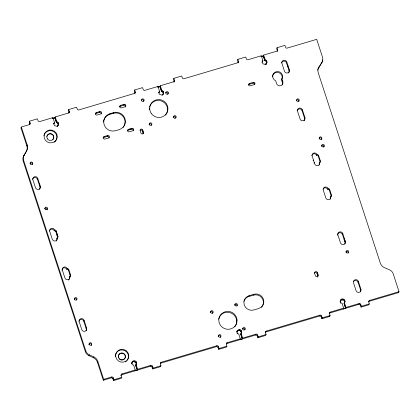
<?xml version="1.0" encoding="UTF-8"?>
<svg xmlns="http://www.w3.org/2000/svg" width="420" height="420" viewBox="0 0 420 420"><rect width="100%" height="100%" fill="white"/><g stroke="black" fill="none" stroke-linecap="round" stroke-linejoin="round"><path stroke-width="0.63" d="M143.672 101.304L143.698 100.968A1.323 1.286 23.2 0 0 141.409 100.123M26.46 151.247A7.439 7.24 23.2 0 0 26.838 145.871L21 127.985L21.373 127.108A0.824 0.803 23.2 0 1 21.735 126.887L29.342 124.63A1.239 1.208 23.2 0 0 30.151 123.165L29.573 121.165L37.412 118.844L38.126 120.797A1.239 1.208 23.2 0 0 39.664 121.569L52.915 117.637L54.511 122.525A1.239 1.208 23.2 0 0 53.902 123.958L54.254 125.045A1.239 1.208 23.2 0 0 55.608 125.895L55.734 125.858A1.239 1.208 23.2 0 0 57.834 125.234L57.96 125.197A1.239 1.208 23.2 0 0 58.564 123.764L58.212 122.682A1.239 1.208 23.2 0 0 56.858 121.826L55.262 116.939L68.513 113.006A1.239 1.208 23.2 0 0 69.321 111.536L68.749 109.541L76.582 107.216L77.296 109.169A1.239 1.208 23.2 0 0 78.834 109.94L134.479 93.424A1.239 1.208 23.2 0 0 135.287 91.954L134.71 89.959L142.548 87.633L143.262 89.586A1.239 1.208 23.2 0 0 144.8 90.358L157.972 86.452L159.569 91.34A1.239 1.208 23.2 0 0 158.959 92.773L159.316 93.86A1.239 1.208 23.2 0 0 160.666 94.71L160.792 94.673A1.239 1.208 23.2 0 0 162.892 94.048L163.018 94.012A1.239 1.208 23.2 0 0 163.622 92.579L163.27 91.497A1.239 1.208 23.2 0 0 161.915 90.641L160.319 85.754L173.649 81.795A1.239 1.208 23.2 0 0 174.458 80.325L173.885 78.33L181.718 76.01L182.432 77.963A1.239 1.208 23.2 0 0 183.971 78.734L237.657 62.795A1.239 1.208 23.2 0 0 238.466 61.331L237.888 59.336L245.726 57.01L246.44 58.963A1.239 1.208 23.2 0 0 247.978 59.735L261.308 55.776L262.899 60.669A1.239 1.208 23.2 0 0 262.295 62.102L262.647 63.184A1.239 1.208 23.2 0 0 264.002 64.04L264.127 64.003A1.239 1.208 23.2 0 0 266.222 63.378L266.353 63.341A1.239 1.208 23.2 0 0 266.957 61.908L266.606 60.821A1.239 1.208 23.2 0 0 265.251 59.971L263.655 55.078L276.827 51.172A1.239 1.208 23.2 0 0 277.636 49.702L277.064 47.707L284.897 45.381L285.611 47.334A1.239 1.208 23.2 0 0 287.149 48.106L316.302 39.454A0.824 0.803 23.2 0 1 316.727 39.438L322.507 57.157A6.61 6.437 23.2 0 1 321.82 62.564L318.68 67.699A7.439 7.24 23.2 0 0 317.688 70.124M29.573 121.165L29.2 122.042L29.778 124.037A1.239 1.208 23.2 0 1 29.815 124.498M29.778 124.037L30.151 123.165M26.838 145.871L27.211 145L21.373 127.108M136.007 364.397L137.603 369.29L137.23 370.162L135.634 365.274L136.007 364.397A1.239 1.208 23.2 0 0 136.61 362.964L136.259 361.882A1.239 1.208 23.2 0 0 134.909 361.027L134.778 361.064A1.239 1.208 23.2 0 0 132.683 361.688L132.557 361.725A1.239 1.208 23.2 0 0 131.948 363.158L132.305 364.245A1.239 1.208 23.2 0 0 133.655 365.096L135.251 369.989L122.005 373.921A1.239 1.208 23.2 0 0 121.196 375.385L121.769 377.381L121.396 378.257L113.558 380.583L112.844 378.63A1.239 1.208 23.2 0 0 111.305 377.858L103.698 380.116A0.824 0.803 23.2 0 1 103.273 380.126L97.435 362.24A7.439 7.24 23.2 0 0 93.471 357.782L88.924 355.656A6.61 6.437 23.2 0 1 85.402 351.692L23.2 161.07A6.61 6.437 23.2 0 1 23.751 155.899L26.596 150.811A7.439 7.24 23.2 0 0 27.211 145M23.2 161.07L23.578 160.193A6.61 6.437 23.2 0 1 24.124 155.027M52.915 117.637L52.574 118.419L54.926 117.721L56.522 122.614A1.239 1.208 23.2 0 1 57.876 123.464L58.228 124.551A1.239 1.208 23.2 0 1 57.624 125.984L57.493 126.021A1.239 1.208 23.2 0 1 57.44 126.236M56.858 121.826L56.485 122.698L54.889 117.81L55.262 116.939M54.511 122.525L54.133 123.396A1.239 1.208 23.2 0 0 53.791 123.648M58.564 123.764L58.191 124.635L57.839 123.554L58.212 122.682M57.456 126.11L57.834 125.234M57.582 126.073L57.96 125.197M39.428 189.389A2.562 2.494 23.2 0 0 39.963 186.953L37.438 179.214L37.774 178.427A2.562 2.494 23.2 0 0 34.566 176.752A2.562 2.494 23.2 0 0 32.918 179.87L35.443 187.603A2.562 2.494 23.2 0 0 38.656 189.284A2.562 2.494 23.2 0 0 40.299 186.165L37.774 178.427M68.749 109.541L68.371 110.413L68.948 112.408A1.239 1.208 23.2 0 1 68.912 113.169M68.948 112.408L69.321 111.536M39.265 184.81L39.601 184.023M39.543 185.661L39.879 184.874M39.963 186.953L40.299 186.165M95.188 114.067A1.323 1.286 23.2 0 1 95.954 113.442L96.332 112.565L99.855 111.52A1.323 1.286 23.2 0 1 101.514 112.387A1.323 1.286 23.2 0 1 100.664 113.993L97.136 115.043A1.323 1.286 23.2 0 1 95.482 114.177A1.323 1.286 23.2 0 1 96.332 112.565M95.954 113.442L99.482 112.392L99.855 111.52M49.366 231A2.562 2.494 23.2 0 1 54.285 230.853L54.626 230.066A2.562 2.494 23.2 0 0 51.413 228.391A2.562 2.494 23.2 0 0 49.765 231.509L52.29 239.243A2.562 2.494 23.2 0 0 55.503 240.922A2.562 2.494 23.2 0 0 57.146 237.804A1.239 1.208 23.2 0 0 57.944 236.292L56.18 230.879A1.239 1.208 23.2 0 0 54.626 230.066M57.598 237.857A1.239 1.208 23.2 0 0 57.608 237.079L55.839 231.667L56.18 230.879M56.905 234.922L57.241 234.14M57.057 235.389L57.393 234.602M103.467 121.994A9.093 8.846 23.2 0 1 109.715 114.382L110.014 113.678L113.537 112.633A9.093 8.846 23.2 0 1 124.934 118.587A9.093 8.846 23.2 0 1 119.091 129.654L115.568 130.699A9.093 8.846 23.2 0 1 104.171 124.751A9.093 8.846 23.2 0 1 110.014 113.678M56.275 241.028A2.562 2.494 23.2 0 0 56.81 238.591L57.146 237.804M57.608 237.079L57.944 236.292M109.715 114.382L113.237 113.332L113.537 112.633M103.01 138.049A1.323 1.286 23.2 0 1 103.782 137.424L104.155 136.547L107.683 135.503A1.323 1.286 23.2 0 1 109.337 136.369A1.323 1.286 23.2 0 1 108.486 137.975L104.963 139.025A1.323 1.286 23.2 0 1 103.304 138.159A1.323 1.286 23.2 0 1 104.155 136.547M103.782 137.424L107.305 136.374L107.683 135.503M119.474 106.859A1.323 1.286 23.2 0 1 120.241 106.234L120.619 105.357L124.142 104.312A1.323 1.286 23.2 0 1 125.801 105.178A1.323 1.286 23.2 0 1 124.95 106.785L121.422 107.835A1.323 1.286 23.2 0 1 119.768 106.969A1.323 1.286 23.2 0 1 120.619 105.357M120.241 106.234L123.769 105.184L124.142 104.312M134.71 89.959L134.337 90.836L134.915 92.831A1.239 1.208 23.2 0 1 134.925 93.445M134.915 92.831L135.287 91.954M61.929 270.328A2.562 2.494 23.2 0 1 66.906 269.535L67.247 268.748A2.562 2.494 23.2 0 0 64.034 267.067A2.562 2.494 23.2 0 0 62.386 270.191L64.911 277.925A2.562 2.494 23.2 0 0 68.124 279.605A2.562 2.494 23.2 0 0 69.767 276.481A1.239 1.208 23.2 0 0 70.565 274.974L68.801 269.556A1.239 1.208 23.2 0 0 67.247 268.748M127.496 130.567A1.323 1.286 23.2 0 1 128.069 130.211L128.441 129.339L131.969 128.294A1.323 1.286 23.2 0 1 133.623 129.161A1.323 1.286 23.2 0 1 132.773 130.767L129.25 131.817A1.323 1.286 23.2 0 1 127.591 130.951A1.323 1.286 23.2 0 1 128.441 129.339M70.219 276.538A1.239 1.208 23.2 0 0 70.229 275.762L68.46 270.344L68.801 269.556M129.827 129.691L130.205 128.814M128.069 130.211L131.591 129.166L131.969 128.294M69.977 274.985L70.313 274.202M68.386 280.119A2.562 2.494 23.2 0 0 69.431 277.268L69.767 276.481M70.229 275.762L70.565 274.974M157.972 86.452L157.637 87.234L159.983 86.541L161.579 91.429A1.239 1.208 23.2 0 1 162.934 92.279L163.285 93.366A1.239 1.208 23.2 0 1 162.682 94.799L162.55 94.836A1.239 1.208 23.2 0 1 162.498 95.051M161.915 90.641L161.542 91.518L159.947 86.625L160.319 85.754M143.12 133.854A1.323 1.286 23.2 0 0 143.089 133.182L142.328 130.862L142.706 129.99A1.323 1.286 23.2 0 0 141.047 129.124A1.323 1.286 23.2 0 0 140.196 130.736L140.952 133.056A1.323 1.286 23.2 0 0 142.611 133.922A1.323 1.286 23.2 0 0 143.462 132.311L142.706 129.99M142.411 131.119L142.784 130.242M159.569 91.34L159.191 92.211A1.239 1.208 23.2 0 0 158.76 92.573M142.706 132.022L143.084 131.15M143.089 133.182L143.462 132.311M163.27 91.497L162.897 92.368A1.239 1.208 23.2 0 0 162.692 91.99M162.514 94.925L162.892 94.048M162.645 94.889L163.018 94.012M163.249 93.45L163.622 92.579M173.885 78.33L173.507 79.207L174.085 81.202A1.239 1.208 23.2 0 1 174.122 81.664M174.085 81.202L174.458 80.325M86.121 330.813A2.562 2.494 23.2 0 0 86.284 328.907L83.758 321.174L84.095 320.387A2.562 2.494 23.2 0 0 80.882 318.707A2.562 2.494 23.2 0 0 79.238 321.825L81.764 329.564A2.562 2.494 23.2 0 0 84.971 331.238A2.562 2.494 23.2 0 0 86.62 328.12L84.095 320.387M86.053 328.214L86.389 327.427M86.284 328.907L86.62 328.12M85.402 351.692L85.775 350.821L23.578 160.193M88.924 355.656L89.302 354.779A6.61 6.437 23.2 0 1 85.775 350.821M93.471 357.782L93.844 356.911L89.302 354.779M97.435 362.24L97.808 361.368A7.439 7.24 23.2 0 0 93.844 356.911M237.888 59.336L237.515 60.207L238.093 62.202A1.239 1.208 23.2 0 1 238.103 62.816M238.093 62.202L238.466 61.331M103.273 380.126L103.645 379.255L97.808 361.368M103.698 380.116L104.071 379.239L111.678 376.981A1.239 1.208 23.2 0 1 113.222 377.753L113.936 379.706L113.558 380.583M111.305 377.858L111.678 376.981M112.844 378.63L113.222 377.753M120.808 375.648A1.239 1.208 23.2 0 1 121.627 374.792L122.005 373.921M248.367 84.934A1.239 1.208 23.2 0 1 249.086 84.352L249.464 83.475L253.381 82.315A1.239 1.208 23.2 0 1 254.935 83.123A1.239 1.208 23.2 0 1 254.137 84.635L250.22 85.796A1.239 1.208 23.2 0 1 248.666 84.987A1.239 1.208 23.2 0 1 249.464 83.475M261.308 55.776L260.967 56.563L263.319 55.865L264.915 60.758A1.239 1.208 23.2 0 1 266.269 61.609L266.584 62.779L266.957 61.908M265.251 59.971L264.878 60.842L263.282 55.955L263.655 55.078M131.612 363.946L131.948 363.158M132.557 361.725L132.185 362.596L132.683 361.688M249.086 84.352L253.003 83.186L253.381 82.315M262.526 61.541L262.899 60.669M134.405 361.94L134.778 361.064M134.531 361.898L134.909 361.027M136.259 361.882L135.886 362.754L136.238 363.836L136.61 362.964M266.606 60.821L266.228 61.698A1.239 1.208 23.2 0 0 266.028 61.32M265.85 64.255L266.222 63.378M265.976 64.213L266.353 63.341M134.878 370.86L135.251 369.989M277.064 47.707L276.685 48.578L277.263 50.573A1.239 1.208 23.2 0 1 277.163 51.476M277.263 50.573L277.636 49.702M121.627 374.792L150.476 366.23L150.853 365.358A1.239 1.208 23.2 0 1 152.392 366.125L153.106 368.083L152.733 368.954L160.566 366.629L160.939 365.757L160.367 363.762A1.239 1.208 23.2 0 1 161.175 362.292L216.815 345.776A1.239 1.208 23.2 0 1 218.358 346.547L219.072 348.5L218.694 349.372L226.532 347.051L226.905 346.175L226.333 344.18A1.239 1.208 23.2 0 1 227.141 342.709L240.308 338.804L238.718 333.911A1.239 1.208 23.2 0 1 237.363 333.06L237.011 331.973A1.239 1.208 23.2 0 1 237.615 330.54L237.741 330.503A1.239 1.208 23.2 0 1 239.836 329.879L239.967 329.842A1.239 1.208 23.2 0 1 241.316 330.697L241.673 331.779A1.239 1.208 23.2 0 1 241.064 333.212L240.691 334.089L242.288 338.977L242.66 338.105L241.064 333.212M152.733 368.954L152.019 367.001L152.392 366.125M288.461 72.996A2.562 2.494 23.2 0 0 288.997 70.56L286.471 62.827L286.808 62.039A2.562 2.494 23.2 0 0 283.594 60.359A2.562 2.494 23.2 0 0 281.951 63.478L284.477 71.216A2.562 2.494 23.2 0 0 287.684 72.891A2.562 2.494 23.2 0 0 289.333 69.773L286.808 62.039M282.23 84.971A3.308 3.218 23.2 0 0 282.434 82.514L281.542 79.784L281.915 78.913A4.961 4.825 23.2 0 0 279.988 72.156A4.961 4.825 23.2 0 0 273.215 74.167A4.961 4.825 23.2 0 0 275.646 80.771L276.538 83.501A3.308 3.218 23.2 0 0 280.681 85.664A3.308 3.218 23.2 0 0 282.807 81.638L281.915 78.913M287.731 66.691L288.073 65.909M160.272 363.484A1.239 1.208 23.2 0 1 160.802 363.163L161.175 362.292M281.988 81.149L282.361 80.273M282.434 82.514L282.807 81.638M288.997 70.56L289.333 69.773M318.68 67.699L321.82 62.564M304.059 120.808A2.562 2.494 23.2 0 0 304.594 118.372L302.069 110.633L302.405 109.846A2.562 2.494 23.2 0 0 299.197 108.171A2.562 2.494 23.2 0 0 297.549 111.29L300.074 119.023A2.562 2.494 23.2 0 0 303.287 120.703A2.562 2.494 23.2 0 0 304.931 117.584L302.405 109.846M304.594 118.372L304.931 117.584M160.802 363.163L216.442 346.647L216.815 345.776M218.694 349.372L217.98 347.419L218.358 346.547M226.139 344.022A1.239 1.208 23.2 0 1 226.763 343.586L227.141 342.709M243.857 301.34A7.644 7.439 23.2 0 1 248.803 296.525L249.175 295.654L253.874 294.257A7.644 7.439 23.2 0 1 263.456 299.26A7.644 7.439 23.2 0 1 258.547 308.569L253.843 309.965A7.644 7.439 23.2 0 1 244.262 304.962A7.644 7.439 23.2 0 1 249.175 295.654M237.001 331.569A1.239 1.208 23.2 0 1 237.242 331.417L237.615 330.54M237.242 331.417L237.741 330.503M248.803 296.525L253.502 295.129L253.874 294.257M237.027 333.848L237.363 333.06M239.463 330.755L239.836 329.879M239.589 330.719L239.967 329.842M313.126 160.797L313.451 160.025M241.673 331.779L241.295 332.656L240.944 331.569L241.316 330.697M311.798 155.631A2.562 2.494 23.2 0 1 316.717 155.484L317.048 154.718A2.562 2.494 23.2 0 0 313.834 153.037A2.562 2.494 23.2 0 0 312.191 156.161L314.717 163.895A2.562 2.494 23.2 0 0 317.924 165.575A2.562 2.494 23.2 0 0 319.573 162.451A1.239 1.208 23.2 0 0 320.371 160.944L318.602 155.526A1.239 1.208 23.2 0 0 317.048 154.718M313.934 163.275L314.265 162.509M319.084 165.128A2.562 2.494 23.2 0 0 319.242 163.222A1.239 1.208 23.2 0 0 320.04 161.71L318.271 156.298L318.602 155.526M239.935 339.675L240.308 338.804M319.242 163.222L319.573 162.451M320.04 161.71L320.371 160.944M226.763 343.586L255.612 335.024L255.99 334.147A1.239 1.208 23.2 0 1 257.528 334.919L258.242 336.872L257.87 337.748L265.703 335.423L266.075 334.546L265.503 332.551A1.239 1.208 23.2 0 1 266.312 331.086L319.993 315.147A1.239 1.208 23.2 0 1 321.536 315.919L322.25 317.872L321.872 318.748L329.711 316.423L330.083 315.546L329.511 313.551A1.239 1.208 23.2 0 1 330.32 312.086L343.644 308.128L342.048 303.24A1.239 1.208 23.2 0 1 340.699 302.384L340.342 301.303A1.239 1.208 23.2 0 1 340.951 299.869L341.077 299.828A1.239 1.208 23.2 0 1 343.171 299.208L343.298 299.171A1.239 1.208 23.2 0 1 344.652 300.022L345.004 301.108A1.239 1.208 23.2 0 1 344.4 302.542L344.027 303.413L345.623 308.306L345.996 307.43L344.4 302.542M257.87 337.748L257.156 335.795L257.528 334.919M265.225 332.524A1.239 1.208 23.2 0 1 265.939 331.957L266.312 331.086M323.117 189.079A2.562 2.494 23.2 0 1 327.815 189.541L328.156 188.753A2.562 2.494 23.2 0 0 324.944 187.078A2.562 2.494 23.2 0 0 323.295 190.197L325.82 197.935A2.562 2.494 23.2 0 0 329.033 199.61A2.562 2.494 23.2 0 0 330.677 196.492A1.239 1.208 23.2 0 0 331.475 194.985L329.711 189.567A1.239 1.208 23.2 0 0 328.156 188.753M330.981 196.828A1.239 1.208 23.2 0 0 331.139 195.767L329.369 190.355L329.711 189.567M330.183 199.185A2.562 2.494 23.2 0 0 330.341 197.279L330.677 196.492M331.139 195.767L331.475 194.985M317.809 276.486A1.444 1.407 23.2 0 0 317.772 275.756L317.016 273.436L317.389 272.564A1.444 1.407 23.2 0 0 315.578 271.614A1.444 1.407 23.2 0 0 314.648 273.378L315.404 275.699A1.444 1.407 23.2 0 0 317.216 276.644A1.444 1.407 23.2 0 0 318.145 274.885L317.389 272.564M317.394 274.596L317.767 273.725M317.772 275.756L318.145 274.885M344.825 244.057A2.562 2.494 23.2 0 0 344.983 242.146L342.457 234.413L342.794 233.625A2.562 2.494 23.2 0 0 339.586 231.95A2.562 2.494 23.2 0 0 337.937 235.069L340.463 242.802A2.562 2.494 23.2 0 0 343.67 244.482A2.562 2.494 23.2 0 0 345.319 241.364L342.794 233.625M344.08 239.379L344.416 238.591M344.683 241.232L345.019 240.45M344.983 242.146L345.319 241.364M265.939 331.957L319.62 316.024L319.993 315.147M321.872 318.748L321.158 316.796L321.536 315.919M329.233 313.525A1.239 1.208 23.2 0 1 329.942 312.958L330.32 312.086M340.337 300.893A1.239 1.208 23.2 0 1 340.573 300.741L340.951 299.869M340.573 300.741L341.077 299.828M340.358 303.172L340.699 302.384M342.799 300.08L343.171 299.208M342.925 300.043L343.298 299.171M344.652 300.022L344.279 300.899A1.239 1.208 23.2 0 0 344.075 300.52M345.004 301.108L344.631 301.98L344.316 300.809A1.239 1.208 23.2 0 0 342.962 299.959L342.836 299.995A1.239 1.208 23.2 0 0 340.741 300.615L340.615 300.652A1.239 1.208 23.2 0 0 339.995 301.392M343.271 309.005L343.644 308.128M360.423 291.863A2.562 2.494 23.2 0 0 360.581 289.957L358.055 282.219L358.397 281.437A2.562 2.494 23.2 0 0 355.183 279.757A2.562 2.494 23.2 0 0 353.535 282.875L356.06 290.614A2.562 2.494 23.2 0 0 359.273 292.288A2.562 2.494 23.2 0 0 360.917 289.17L358.397 281.437M360.581 289.957L360.917 289.17M329.942 312.958L358.79 304.395L359.168 303.524A1.239 1.208 23.2 0 1 360.707 304.295L361.421 306.248L361.048 307.12L368.881 304.794L369.254 303.923L368.681 301.928A1.239 1.208 23.2 0 1 369.49 300.457L398.643 291.806A0.824 0.803 23.2 0 0 399 291.585L393.22 273.866A6.61 6.437 23.2 0 0 389.435 269.792L384.62 267.776A7.439 7.24 23.2 0 1 380.363 263.188L318.276 72.907A7.439 7.24 23.2 0 1 319.053 66.827M361.048 307.12L360.334 305.167L360.707 304.295M368.587 301.649A1.239 1.208 23.2 0 1 369.117 301.329L369.49 300.457M369.117 301.329L398.265 292.677L398.643 291.806M399 291.585L398.627 292.457A0.824 0.803 23.2 0 1 398.265 292.677M23.751 155.899L26.224 151.688M52.537 118.508L54.889 117.81M158.183 87.15L159.947 86.625M261.518 56.474L263.282 55.955M266.017 64.129L265.886 64.166A1.239 1.208 23.2 0 1 265.834 64.381M137.603 369.29L150.853 365.358M242.66 338.105L255.99 334.147M345.996 307.43L359.168 303.524M134.915 370.771L137.267 370.072L135.671 365.185A1.239 1.208 23.2 0 0 135.907 365.032M239.972 339.586L242.324 338.893L240.728 334M343.308 308.915L345.66 308.217L344.064 303.329A1.239 1.208 23.2 0 0 344.668 301.891M113.936 379.706L121.769 377.381M153.106 368.083L160.939 365.757M219.072 348.5L226.905 346.175M258.242 336.872L266.075 334.546M322.25 317.872L330.083 315.546M361.421 306.248L369.254 303.923M329.422 315.425L329.711 316.423M358.79 304.395A1.239 1.208 23.2 0 1 360.334 305.167M340.704 300.704A1.239 1.208 23.2 0 1 340.851 300.29M340.982 300.111A1.239 1.208 23.2 0 1 341.764 299.712M319.62 316.024A1.239 1.208 23.2 0 1 321.158 316.796M255.612 335.024A1.239 1.208 23.2 0 1 257.156 335.795M241.159 333.643A1.239 1.208 23.2 0 0 241.332 332.567L240.98 331.485A1.239 1.208 23.2 0 0 239.626 330.629L239.5 330.666A1.239 1.208 23.2 0 0 237.405 331.291L237.279 331.328A1.239 1.208 23.2 0 0 236.66 332.062M240.744 331.191A1.239 1.208 23.2 0 1 240.944 331.569M237.368 331.375A1.239 1.208 23.2 0 1 237.521 330.965M237.652 330.787A1.239 1.208 23.2 0 1 238.429 330.388M216.442 346.647A1.239 1.208 23.2 0 1 217.98 347.419M150.476 366.23A1.239 1.208 23.2 0 1 152.019 367.001M135.681 362.376A1.239 1.208 23.2 0 1 135.833 362.623M132.311 362.56A1.239 1.208 23.2 0 1 132.463 362.145M132.752 361.82A1.239 1.208 23.2 0 1 133.597 361.568M21 127.985A0.824 0.803 23.2 0 1 21.357 127.764M57.635 123.176A1.239 1.208 23.2 0 1 57.839 123.554M174.095 81.816A1.239 1.208 23.2 0 1 173.985 82.1M261.912 62.328A1.239 1.208 23.2 0 1 262.563 61.451M322.214 61.74A6.61 6.437 23.2 0 1 321.442 63.436M322.45 59.882A6.61 6.437 23.2 0 1 322.324 61.283M149.651 106.769A9.172 8.93 23.2 0 1 162.608 101.498A9.172 8.93 23.2 0 1 165.601 115.101M149.315 109.662A9.172 8.93 23.2 0 1 149.399 107.909M118.482 357.609A3.512 3.418 23.2 0 1 120.451 353.435A3.512 3.418 23.2 0 1 124.903 355.079A3.512 3.418 23.2 0 1 123.711 359.541M122.882 359.909A3.512 3.418 23.2 0 1 119.464 359.121M46.83 136.516A3.512 3.418 23.2 0 1 51.844 134.279A3.512 3.418 23.2 0 1 52.841 139.655M29.951 163.537A1.323 1.286 23.2 0 1 32.413 164.446M44.683 208.688A1.323 1.286 23.2 0 1 46.457 208.163A1.323 1.286 23.2 0 1 47.029 209.911M74.188 299.108A1.323 1.286 23.2 0 1 76.645 300.017M88.804 344.568A1.323 1.286 23.2 0 1 90.531 343.66A1.323 1.286 23.2 0 1 91.261 345.481M272.349 76.902A4.961 4.825 23.2 0 1 272.596 75.632M272.843 75.038A4.961 4.825 23.2 0 1 279.615 73.028A4.961 4.825 23.2 0 1 281.542 79.784M253.003 83.186A1.239 1.208 23.2 0 1 254.594 84.625M262.285 306.385A7.644 7.439 23.2 0 1 261.482 307.409M253.502 295.129A7.644 7.439 23.2 0 1 262.61 305.828M234.712 326.912A9.172 8.93 23.2 0 0 236.481 323.264L236.675 320.933A9.172 8.93 23.2 0 0 218.621 319.147M210.205 312.522A1.323 1.286 23.2 0 1 211.937 311.608A1.323 1.286 23.2 0 1 212.667 313.43M218.148 336.189A1.323 1.286 23.2 0 1 219.922 335.664A1.323 1.286 23.2 0 1 220.49 337.412M234.607 304.999A1.323 1.286 23.2 0 1 237.069 305.907M242.629 328.708A1.323 1.286 23.2 0 1 244.892 329.889M345.839 252.042A1.323 1.286 23.2 0 1 348.301 252.95M296.368 100.412A1.323 1.286 23.2 0 1 298.825 101.32M317.683 276.832A1.444 1.407 23.2 0 1 317.468 277.132M314.36 273.173A1.444 1.407 23.2 0 1 317.016 273.436M319.032 138.401A1.323 1.286 23.2 0 1 320.801 137.876A1.323 1.286 23.2 0 1 321.373 139.629M321.479 145.908A1.323 1.286 23.2 0 1 323.253 145.383A1.323 1.286 23.2 0 1 323.82 147.131M140.102 130.352A1.323 1.286 23.2 0 1 142.328 130.862M123.769 105.184A1.323 1.286 23.2 0 1 125.344 107.037M131.591 129.166A1.323 1.286 23.2 0 1 133.282 130.699M99.482 112.392A1.323 1.286 23.2 0 1 101.173 113.93M107.305 136.374A1.323 1.286 23.2 0 1 108.995 137.912M149.037 124.378A1.323 1.286 23.2 0 1 151.494 125.286M165.695 92.909A1.323 1.286 23.2 0 1 167.984 93.76L167.958 94.096A1.323 1.286 23.2 0 1 167.843 94.411M173.208 117.485A1.323 1.286 23.2 0 1 174.773 116.524A1.323 1.286 23.2 0 1 175.781 118.078M136.101 364.828A1.239 1.208 23.2 0 0 136.274 363.752L135.922 362.665A1.239 1.208 23.2 0 0 134.568 361.814L134.442 361.851A1.239 1.208 23.2 0 0 132.347 362.476L132.221 362.512A1.239 1.208 23.2 0 0 131.649 363.116M104.071 379.239A0.824 0.803 23.2 0 1 103.645 379.255M53.55 124.047A1.239 1.208 23.2 0 1 54.17 123.312M158.582 92.998A1.239 1.208 23.2 0 1 159.227 92.127M266.621 62.69A1.239 1.208 23.2 0 1 266.138 64.055M113.237 113.332A9.093 8.846 23.2 0 1 123.113 127.502M127.155 360.397A6.61 6.437 23.2 0 0 128.347 357.877L128.483 356.202A6.61 6.437 23.2 0 0 115.615 354.37M126.389 361.216A6.61 6.437 23.2 0 1 125.48 361.893M115.332 356.591A6.61 6.437 23.2 0 1 115.469 354.911M54.39 142.254A6.61 6.437 23.2 0 0 56.616 135.214L55.881 133.675A6.61 6.437 23.2 0 0 43.911 135.592M78.834 321.316A2.562 2.494 23.2 0 1 83.758 321.174M69.967 276.938A1.239 1.208 23.2 0 1 69.431 277.268M66.906 269.535A1.239 1.208 23.2 0 1 68.46 270.344M54.285 230.853A1.239 1.208 23.2 0 1 55.839 231.667M57.346 238.261A1.239 1.208 23.2 0 1 56.81 238.591M32.513 179.361A2.562 2.494 23.2 0 1 37.438 179.214M353.356 281.757A2.562 2.494 23.2 0 1 358.055 282.219M337.481 235.21A2.562 2.494 23.2 0 1 342.457 234.413M330.76 197.059A1.239 1.208 23.2 0 1 330.341 197.279M327.815 189.541A1.239 1.208 23.2 0 1 329.369 190.355M316.717 155.484A1.239 1.208 23.2 0 1 318.271 156.298M297.15 110.78A2.562 2.494 23.2 0 1 302.069 110.633M281.547 62.968A2.562 2.494 23.2 0 1 286.471 62.827M144.071 100.091L144.044 100.427A1.323 1.286 23.2 0 1 141.96 101.147A1.323 1.286 23.2 0 1 142.144 98.978A1.323 1.286 23.2 0 1 144.071 100.091M128.762 355.551L128.625 357.231A6.61 6.437 23.2 0 1 118.209 360.822A6.61 6.437 23.2 0 1 119.107 349.976A6.61 6.437 23.2 0 1 128.762 355.551M168.357 92.883L168.331 93.219A1.323 1.286 23.2 0 1 166.247 93.938A1.323 1.286 23.2 0 1 166.43 91.77A1.323 1.286 23.2 0 1 168.357 92.883M237.048 320.061L236.859 322.387A9.172 8.93 23.2 0 1 222.411 327.369A9.172 8.93 23.2 0 1 223.655 312.322A9.172 8.93 23.2 0 1 237.048 320.061M174.269 118.046L173.985 117.847A1.323 1.286 23.2 0 1 174.358 115.705A1.323 1.286 23.2 0 1 176.185 116.981A1.323 1.286 23.2 0 1 174.269 118.046M321.919 146.323L321.772 146.018A1.323 1.286 23.2 0 1 323.19 144.365A1.323 1.286 23.2 0 1 324.14 146.354A1.323 1.286 23.2 0 1 321.919 146.323M296.804 100.832L296.656 100.522A1.323 1.286 23.2 0 1 298.074 98.873A1.323 1.286 23.2 0 1 299.03 100.858A1.323 1.286 23.2 0 1 296.804 100.832M56.894 134.568L56.154 133.03A6.61 6.437 23.2 0 0 45.05 132.883A6.61 6.437 23.2 0 0 49.807 142.826A6.61 6.437 23.2 0 0 56.894 134.568M149.478 124.793A1.323 1.286 23.2 0 0 151.757 124.724A1.323 1.286 23.2 0 0 150.518 122.824A1.323 1.286 23.2 0 0 149.478 124.793M151.137 113.237A9.172 8.93 23.2 0 0 166.945 112.765A9.172 8.93 23.2 0 0 158.356 99.556A9.172 8.93 23.2 0 0 151.137 113.237M118.97 358.202A3.512 3.418 23.2 0 0 125.023 358.019A3.512 3.418 23.2 0 0 121.732 352.963A3.512 3.418 23.2 0 0 118.97 358.202M47.407 138.884A3.512 3.418 23.2 0 0 53.461 138.705A3.512 3.418 23.2 0 0 50.174 133.644A3.512 3.418 23.2 0 0 47.407 138.884M30.392 163.958A1.323 1.286 23.2 0 0 32.671 163.889A1.323 1.286 23.2 0 0 31.432 161.984A1.323 1.286 23.2 0 0 30.392 163.958M45.124 209.108A1.323 1.286 23.2 0 0 47.402 209.039A1.323 1.286 23.2 0 0 46.163 207.134A1.323 1.286 23.2 0 0 45.124 209.108M74.629 299.523A1.323 1.286 23.2 0 0 76.907 299.455A1.323 1.286 23.2 0 0 75.668 297.554A1.323 1.286 23.2 0 0 74.629 299.523M89.36 344.673A1.323 1.286 23.2 0 0 91.639 344.605A1.323 1.286 23.2 0 0 90.4 342.699A1.323 1.286 23.2 0 0 89.36 344.673M210.761 312.627A1.323 1.286 23.2 0 0 213.04 312.559A1.323 1.286 23.2 0 0 211.806 310.653A1.323 1.286 23.2 0 0 210.761 312.627M218.589 336.609A1.323 1.286 23.2 0 0 220.868 336.541A1.323 1.286 23.2 0 0 219.629 334.635A1.323 1.286 23.2 0 0 218.589 336.609M235.048 305.413A1.323 1.286 23.2 0 0 237.326 305.351A1.323 1.286 23.2 0 0 236.093 303.445A1.323 1.286 23.2 0 0 235.048 305.413M242.876 329.395A1.323 1.286 23.2 0 0 245.154 329.332A1.323 1.286 23.2 0 0 243.915 327.427A1.323 1.286 23.2 0 0 242.876 329.395M346.28 252.457A1.323 1.286 23.2 0 0 348.558 252.389A1.323 1.286 23.2 0 0 347.319 250.488A1.323 1.286 23.2 0 0 346.28 252.457M319.468 138.821A1.323 1.286 23.2 0 0 321.746 138.752A1.323 1.286 23.2 0 0 320.512 136.852A1.323 1.286 23.2 0 0 319.468 138.821"/></g></svg>
